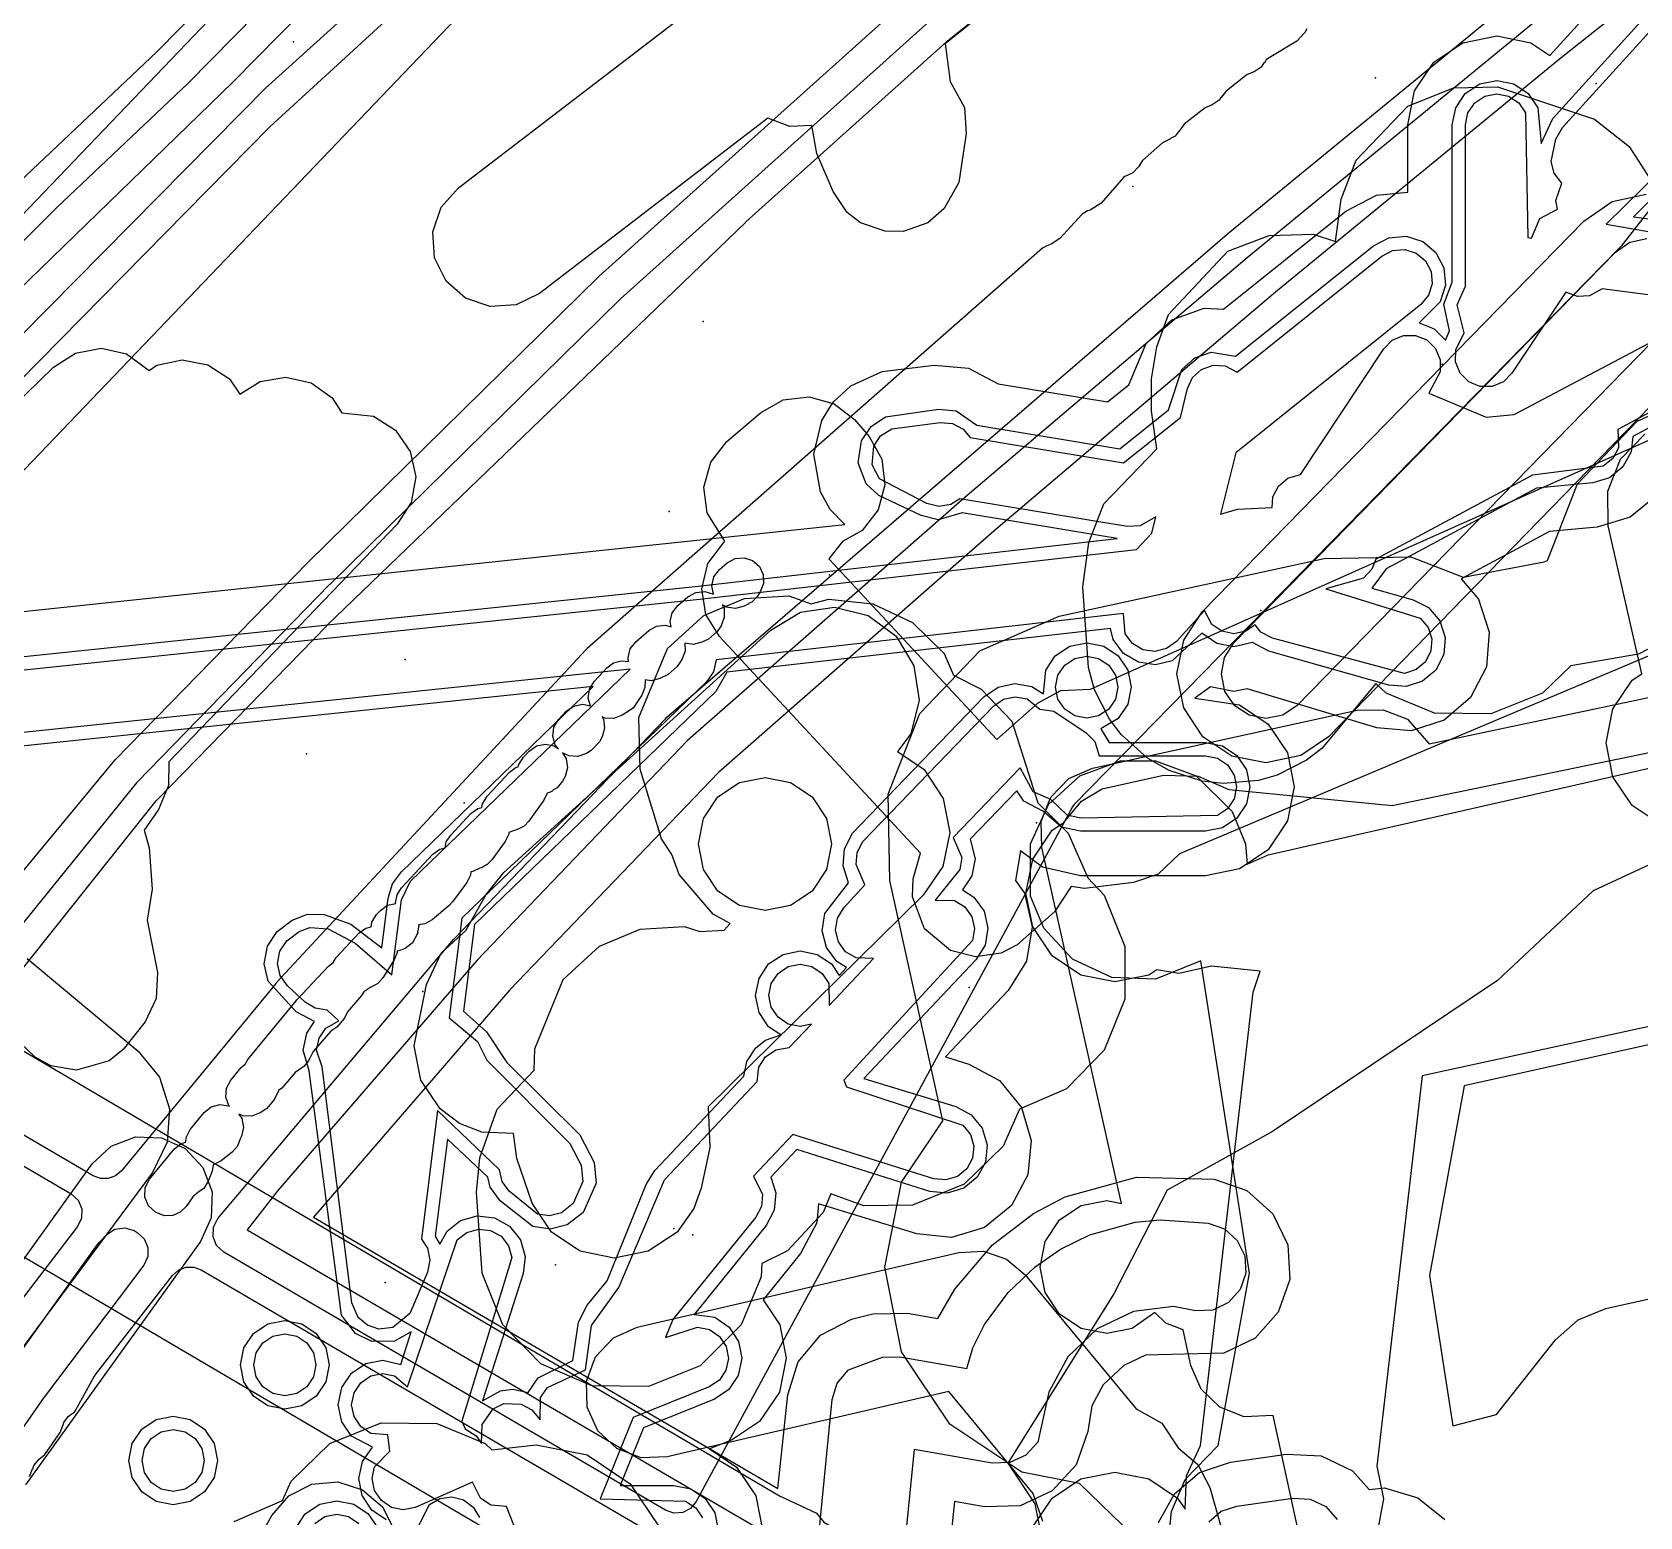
# Model space of a CAD drawing. Header units: metres. Extents: x 8738 to 9560, y -8972 to -7699.
# Drawn here: x 8912.48 to 8948.68, y -8220.54 to -8187.09 of the extents above; entities that cross this region are included whole.
import ezdxf

# ---------------------------------------------------------------- set-up
doc = ezdxf.new("R2010")
doc.units = ezdxf.units.M
for name, color, linetype in [('AI_GREENING_EXCLUSIONS', 1, 'Continuous'), ('AI_GREENING_LAWN', 82, 'Continuous'), ('AI_GREENING_REJECTED', 6, 'Continuous')]:
    doc.layers.add(name, color=color, linetype=linetype)

msp = doc.modelspace()

# ---------------------------------------------------------------- linework, layer by layer
at = {"layer": 'AI_GREENING_EXCLUSIONS'}
for points in [[(8881.142, -8202.217), (8885.514, -8212.918), (8886.026, -8213.962), (8887.524, -8216.564), (8890.926, -8217.576), (8892.357, -8215.349), (8898.774, -8204.386), (8899.075, -8203.992), (8905.959, -8197.005), (8906.214, -8196.711), (8909.829, -8192.838), (8912.345, -8190.319), (8915.288, -8187.535), (8926.734, -8175.916)], [(8880.216, -8202.594), (8884.601, -8213.328), (8885.144, -8214.433), (8886.861, -8217.405), (8891.367, -8218.751), (8893.265, -8215.791), (8899.788, -8204.694), (8906.691, -8197.686), (8906.956, -8197.38), (8910.544, -8193.537), (8913.037, -8191.041), (8915.988, -8188.249), (8927.446, -8176.618)], [(8881.27, -8234.829), (8897.336, -8208.129), (8897.249, -8207.767), (8897.256, -8207.281), (8897.445, -8206.527), (8897.794, -8205.829), (8898.069, -8205.59), (8898.952, -8204.116), (8900.053, -8202.999), (8900.211, -8202.673), (8900.794, -8202.154), (8901.475, -8201.773), (8902.29, -8201.625), (8924.548, -8178.367)], [(8881.27, -8234.829), (8897.336, -8208.129), (8897.249, -8207.767), (8897.256, -8207.281), (8897.445, -8206.527), (8897.794, -8205.829), (8898.069, -8205.59), (8898.952, -8204.116), (8900.053, -8202.999), (8900.211, -8202.673), (8900.794, -8202.154), (8901.475, -8201.773), (8902.29, -8201.625), (8924.548, -8178.367)], [(8929.562, -8178.912), (8904.278, -8205.333), (8929.313, -8220.063), (8930.141, -8220.452), (8930.313, -8220.652), (8931.564, -8221.387), (8932.84, -8222.078), (8933.097, -8222.121), (8933.855, -8222.627), (8953.056, -8233.017)], [(8929.562, -8178.912), (8904.278, -8205.333), (8929.313, -8220.063), (8930.141, -8220.452), (8930.313, -8220.652), (8931.564, -8221.387), (8932.84, -8222.078), (8933.097, -8222.121), (8933.855, -8222.627), (8953.056, -8233.017)], [(8953.431, -8182.499), (8946.914, -8187.67), (8940.483, -8192.947), (8934.139, -8198.33), (8927.935, -8203.771), (8923.239, -8208.666), (8918.817, -8213.785), (8929.272, -8219.895), (8929.501, -8217.788), (8929.735, -8217.044), (8930.237, -8216.446), (8930.929, -8216.085), (8931.414, -8215.966), (8932.194, -8215.947), (8932.874, -8216.065), (8933.258, -8215.409), (8934.107, -8214.406), (8935.03, -8213.705), (8935.742, -8213.329), (8937.353, -8212.884), (8939.102, -8212.929), (8939.838, -8213.187), (8940.42, -8213.707), (8940.758, -8214.41), (8940.801, -8215.19), (8940.543, -8215.926), (8940.023, -8216.508), (8939.319, -8216.846), (8937.55, -8216.892), (8937.062, -8217.125), (8936.599, -8217.56), (8936.343, -8218.032), (8936.254, -8218.613), (8935.989, -8219.364), (8935.452, -8219.953), (8934.728, -8220.285), (8933.931, -8220.308), (8933.254, -8220.19), (8932.873, -8223.775)], [(8924.563, -8183.053), (8917.837, -8189.222), (8908.399, -8198.803), (8907.273, -8200.042), (8903.933, -8204.035), (8902.76, -8205.559), (8909.485, -8209.49), (8910.749, -8207.828), (8914.352, -8203.487), (8918.698, -8199.029), (8925.252, -8192.592), (8932.339, -8186.225)], [(8938.531, -8182.955), (8933.044, -8187.352), (8933.158, -8188.206), (8933.478, -8188.789), (8933.512, -8189.374), (8933.348, -8190.478), (8933.021, -8191.064), (8932.651, -8191.39), (8932.097, -8191.58), (8931.692, -8191.579), (8931.139, -8191.387), (8930.837, -8191.154), (8930.519, -8190.683), (8930.519, -8190.683), (8930.152, -8189.824), (8930.041, -8189.198), (8929.544, -8189.216), (8929.049, -8189.031), (8923.907, -8192.976), (8923.382, -8193.235), (8922.798, -8193.273), (8922.244, -8193.085), (8921.804, -8192.699), (8921.545, -8192.174), (8921.507, -8191.59), (8921.695, -8191.036), (8922.081, -8190.596), (8928.332, -8185.8)], [(8903.48, -8201.071), (8930.779, -8198.186), (8930.453, -8197.847), (8930.231, -8197.448), (8930.081, -8196.599), (8930.265, -8195.84), (8930.521, -8195.428), (8930.914, -8195.057), (8931.625, -8194.735), (8932.794, -8194.594), (8933.571, -8194.664), (8934.237, -8195.012), (8936.7, -8195.419), (8937.181, -8195.034), (8937.567, -8194.102), (8938.144, -8193.576), (8938.877, -8193.31), (8939.307, -8193.33), (8942.063, -8191.122), (8942.755, -8190.762), (8943.461, -8190.7), (8943.461, -8189.179), (8943.614, -8188.414), (8944.047, -8187.765), (8944.696, -8187.331), (8945.461, -8187.179), (8946.227, -8187.331), (8946.658, -8187.62), (8948.442, -8185.651)], [(8903.585, -8202.066), (8927.411, -8199.576), (8936.913, -8198.495), (8933.427, -8197.919), (8932.884, -8198.075), (8932.505, -8197.983), (8931.551, -8197.532), (8931.266, -8197.265), (8931.084, -8196.79), (8931.155, -8196.3), (8931.372, -8195.976), (8931.696, -8195.759), (8932.901, -8195.588), (8933.289, -8195.623), (8933.753, -8195.946), (8936.977, -8196.479), (8938.071, -8195.602), (8938.373, -8194.695), (8938.661, -8194.432), (8939.028, -8194.299), (8939.58, -8194.393), (8942.688, -8191.902), (8943.034, -8191.722), (8943.423, -8191.688), (8943.795, -8191.806), (8944.094, -8192.057), (8944.273, -8192.403), (8944.307, -8192.792), (8944.19, -8193.164), (8943.718, -8193.639), (8944.053, -8193.776), (8944.31, -8194.03), (8944.398, -8193.823), (8944.272, -8193.216), (8944.461, -8192.723), (8944.461, -8189.179), (8944.538, -8188.797), (8944.754, -8188.472), (8945.079, -8188.255), (8945.461, -8188.179), (8945.844, -8188.255), (8946.169, -8188.472), (8946.385, -8188.797), (8946.461, -8189.603), (8946.722, -8189.038), (8949.363, -8186.125)], [(8950.077, -8193.167), (8947.836, -8192.871), (8947.553, -8193.031), (8947.28, -8193.047), (8947.017, -8192.951), (8945.805, -8194.777), (8945.611, -8194.969), (8945.358, -8195.073), (8945.085, -8195.072), (8944.833, -8194.967), (8944.641, -8194.773), (8944.537, -8194.52), (8944.538, -8194.247), (8944.729, -8193.867), (8944.571, -8193.236), (8944.761, -8192.816), (8944.761, -8189.179), (8944.815, -8188.911), (8944.966, -8188.684), (8945.194, -8188.533), (8945.461, -8188.479), (8945.729, -8188.533), (8945.956, -8188.684), (8946.108, -8188.911), (8946.161, -8191.716), (8946.247, -8191.733), (8946.433, -8191.289), (8946.834, -8191.082), (8946.794, -8190.883), (8946.93, -8190.492), (8946.93, -8190.492), (8946.758, -8190.27), (8946.688, -8190.006), (8946.794, -8189.502), (8946.944, -8189.239), (8949.585, -8186.326)], [(8946.286, -8186.892), (8939.842, -8192.179), (8933.485, -8197.573), (8927.243, -8203.048), (8922.5, -8207.993), (8918.012, -8213.187), (8917.325, -8214.072), (8930.135, -8221.558), (8930.495, -8217.896), (8930.612, -8217.524), (8930.863, -8217.225), (8931.633, -8216.942), (8932.023, -8216.932), (8933.532, -8217.194), (8933.664, -8216.726), (8933.931, -8216.206), (8934.459, -8215.485), (8935.067, -8214.901), (8935.637, -8214.503), (8936.298, -8214.18), (8937.321, -8213.898), (8937.88, -8213.842), (8938.961, -8213.919), (8939.329, -8214.048), (8939.62, -8214.308), (8939.789, -8214.66), (8939.811, -8215.049), (8939.682, -8215.418), (8939.422, -8215.708), (8939.07, -8215.877), (8938.681, -8215.899), (8938.18, -8215.798), (8937.282, -8215.914), (8936.463, -8216.299), (8935.805, -8216.929), (8935.378, -8217.726), (8935.131, -8218.851), (8934.862, -8219.145), (8934.5, -8219.311), (8934.102, -8219.323), (8932.345, -8219.018), (8931.879, -8223.667)], [(8949.699, -8200.562), (8948.657, -8201.104), (8947.13, -8201.367), (8946.493, -8201.981), (8945.328, -8202.451), (8944.059, -8202.435), (8942.976, -8201.981), (8942.736, -8201.763), (8941.527, -8203.232), (8941.182, -8203.493), (8940.515, -8203.827), (8940.099, -8203.947), (8939.304, -8204.017), (8938.83, -8203.963), (8938.085, -8203.726), (8937.598, -8203.448), (8937.004, -8202.916), (8936.742, -8202.571), (8936.408, -8201.904), (8936.273, -8201.406), (8936.144, -8199.588), (8936.274, -8198.59), (8936.613, -8197.714), (8936.613, -8197.714), (8937.805, -8196.475), (8937.688, -8195.622), (8937.69, -8194.904), (8937.806, -8194.177), (8938.068, -8193.453), (8939.405, -8192.023), (8940.336, -8191.673), (8941.33, -8191.646), (8941.83, -8191.805), (8941.958, -8190.853), (8942.297, -8189.978), (8943.458, -8188.756), (8944.487, -8188.348), (8945.482, -8188.322), (8947.663, -8189.054), (8948.444, -8189.67), (8948.981, -8190.507)], [(8949.168, -8190.198), (8947.929, -8191.418), (8950.519, -8191.867)], [(8949.38, -8190.41), (8948.541, -8191.25), (8950.3, -8191.482)], [(8950.315, -8194.091), (8941.675, -8202.964), (8941.049, -8203.388), (8940.261, -8203.55), (8939.496, -8203.398), (8938.847, -8202.964), (8938.413, -8202.315), (8938.261, -8201.55), (8938.413, -8200.785), (8938.829, -8200.153), (8947.42, -8191.347), (8948.063, -8190.906), (8948.826, -8190.744)], [(8949.567, -8193.442), (8940.968, -8202.257), (8940.644, -8202.474), (8940.261, -8202.55), (8939.89, -8202.479), (8939.563, -8202.266), (8939.342, -8201.944), (8939.261, -8201.55), (8939.332, -8201.179), (8939.545, -8200.852), (8948.135, -8192.046), (8948.457, -8191.825), (8948.839, -8191.744)], [(8903.616, -8202.364), (8927.444, -8199.874), (8937.349, -8198.748), (8937.695, -8198.381), (8937.787, -8198.008), (8937.431, -8198.215), (8937.14, -8198.229), (8933.375, -8197.606), (8933.166, -8197.733), (8932.897, -8197.775), (8932.631, -8197.711), (8931.563, -8197.156), (8931.397, -8196.841), (8931.432, -8196.415), (8931.584, -8196.188), (8931.838, -8196.025), (8932.933, -8195.887), (8933.205, -8195.911), (8933.447, -8196.038), (8933.603, -8196.225), (8937.06, -8196.796), (8938.338, -8195.772), (8938.499, -8195.12), (8938.615, -8194.873), (8938.816, -8194.689), (8939.073, -8194.596), (8939.346, -8194.608), (8939.616, -8194.748), (8942.875, -8192.136), (8943.118, -8192.01), (8943.39, -8191.986), (8943.65, -8192.069), (8943.859, -8192.245), (8943.985, -8192.487), (8944.009, -8192.759), (8943.927, -8193.019), (8943.751, -8193.229), (8939.584, -8196.568), (8939.244, -8197.947), (8939.628, -8197.838), (8940.404, -8197.801), (8940.424, -8197.559), (8940.549, -8197.316), (8940.758, -8197.14), (8941.045, -8197.059), (8942.918, -8194.224), (8943.11, -8194.03), (8943.362, -8193.924), (8943.635, -8193.923), (8943.888, -8194.026), (8944.082, -8194.218), (8944.188, -8194.47), (8944.189, -8194.743), (8943.933, -8195.228), (8945.226, -8195.762), (8945.855, -8195.703), (8949.934, -8193.547)], [(8907.601, -8199.863), (8912.967, -8194.638), (8913.458, -8194.32), (8914.033, -8194.213), (8914.606, -8194.335), (8915.117, -8194.712), (8915.287, -8194.596), (8915.86, -8194.476), (8916.435, -8194.585), (8916.925, -8194.905), (8917.16, -8195.25), (8917.616, -8194.963), (8918.193, -8194.865), (8918.764, -8194.994), (8919.241, -8195.333), (8919.453, -8195.669), (8920.169, -8195.741), (8920.662, -8196.057), (8920.996, -8196.537), (8921.122, -8197.109), (8921.019, -8197.685), (8920.704, -8198.178), (8915.563, -8203.528), (8915.556, -8204.061), (8915.325, -8204.599), (8915.004, -8205.067), (8915.115, -8205.465), (8915.186, -8206.396), (8915.069, -8207.095), (8915.303, -8208.272), (8915.277, -8208.857), (8915.029, -8209.387), (8914.534, -8210.01), (8914.217, -8210.263), (8913.484, -8210.474), (8912.907, -8210.374), (8912.552, -8210.178), (8911.737, -8209.416)], [(8950.327, -8194.894), (8948.188, -8196.041), (8948.203, -8196.456), (8948.073, -8196.696), (8947.861, -8196.868), (8946.267, -8197.071), (8942.738, -8198.963), (8942.65, -8199.19), (8942.462, -8199.388), (8941.617, -8199.633), (8943.74, -8200.291), (8943.917, -8200.5), (8944.001, -8200.759), (8943.979, -8201.032), (8943.855, -8201.275), (8943.647, -8201.452), (8943.387, -8201.536), (8940.409, -8200.745), (8940.151, -8200.609), (8940.024, -8200.446), (8939.81, -8200.589), (8939.542, -8200.642), (8939.274, -8200.589), (8939.047, -8200.437), (8938.878, -8200.123), (8938.248, -8200.817), (8938.029, -8200.979), (8937.764, -8201.045), (8937.493, -8201.005), (8937.259, -8200.864), (8937.097, -8200.645), (8937.059, -8200.19), (8927.883, -8201.233), (8927.826, -8201.502), (8927.67, -8201.726), (8922.155, -8207.054), (8921.874, -8209.297), (8922.513, -8209.831), (8922.718, -8210.25), (8924.587, -8212.125), (8924.847, -8212.617), (8924.886, -8212.985), (8924.664, -8213.478), (8924.404, -8213.689), (8924.135, -8213.757), (8923.861, -8213.716), (8923.226, -8213.201), (8923.066, -8212.981), (8923.004, -8212.721), (8921.613, -8211.381), (8921.249, -8214.282), (8921.385, -8214.485), (8921.437, -8214.753), (8921.383, -8215.021), (8920.985, -8215.959), (8920.601, -8216.269), (8920.29, -8216.308), (8920.031, -8216.221), (8919.824, -8216.043), (8919.684, -8215.715), (8919.013, -8210.396), (8918.889, -8210.023), (8918.942, -8209.755), (8919.094, -8209.528), (8919.389, -8209.363), (8919.389, -8209.363), (8919.127, -8209.123), (8918.853, -8209.078), (8918.634, -8208.941), (8918.234, -8208.571), (8918.07, -8208.344), (8918.009, -8208.071), (8918.06, -8207.795), (8918.214, -8207.562), (8918.495, -8207.351), (8918.739, -8207.258), (8919.149, -8207.291), (8919.76, -8207.612), (8920.585, -8208.325), (8920.797, -8206.635), (8921.005, -8206.219), (8925.951, -8201.44), (8903.786, -8203.754)], [(8950.431, -8195.178), (8948.525, -8196.201), (8948.489, -8196.544), (8948.304, -8196.887), (8948.001, -8197.133), (8947.627, -8197.245), (8946.355, -8197.364), (8942.97, -8199.178), (8942.652, -8199.615), (8943.579, -8199.878), (8943.926, -8200.056), (8944.179, -8200.353), (8944.299, -8200.725), (8944.268, -8201.114), (8944.09, -8201.461), (8943.793, -8201.714), (8943.422, -8201.834), (8943.033, -8201.802), (8940.327, -8201.034), (8939.962, -8200.841), (8939.542, -8200.942), (8939.159, -8200.866), (8938.822, -8200.63), (8938.157, -8201.251), (8937.778, -8201.345), (8937.392, -8201.287), (8937.058, -8201.087), (8936.825, -8200.773), (8936.764, -8200.525), (8928.125, -8201.508), (8927.879, -8201.942), (8922.44, -8207.196), (8922.195, -8209.147), (8922.717, -8209.611), (8923.175, -8210.3), (8924.816, -8211.931), (8925.141, -8212.557), (8925.184, -8213.019), (8924.888, -8213.677), (8924.533, -8213.96), (8924.15, -8214.057), (8923.759, -8213.998), (8923.022, -8213.421), (8922.794, -8213.107), (8922.74, -8212.883), (8921.835, -8212.025), (8921.56, -8214.217), (8921.666, -8214.391), (8921.826, -8214.104), (8922.131, -8213.861), (8922.506, -8213.754), (8922.894, -8213.799), (8923.235, -8213.988), (8923.478, -8214.294), (8923.585, -8214.669), (8923.54, -8215.057), (8922.62, -8217.922), (8923.031, -8217.695), (8923.307, -8217.663), (8923.655, -8217.737), (8923.877, -8217.408), (8924.659, -8217.011), (8924.789, -8216.152), (8924.981, -8215.77), (8925.428, -8215.218), (8926.306, -8213.048), (8926.506, -8212.736), (8928.509, -8210.613), (8928.576, -8210.277), (8928.778, -8209.969), (8928.995, -8209.797), (8929.339, -8209.678), (8929.067, -8209.496), (8928.85, -8209.172), (8928.774, -8208.789), (8928.85, -8208.406), (8929.067, -8208.082), (8929.391, -8207.865), (8929.774, -8207.789), (8930.157, -8207.865), (8930.481, -8208.082), (8930.653, -8208.34), (8930.822, -8208.161), (8930.599, -8208.026), (8930.368, -8207.711), (8930.275, -8207.332), (8930.334, -8206.947), (8930.866, -8206.254), (8930.743, -8205.874), (8930.776, -8205.485), (8930.955, -8205.138), (8933.912, -8202.067), (8934.232, -8201.845), (8934.613, -8201.761), (8934.997, -8201.831), (8935.259, -8201.999), (8935.305, -8201.464), (8935.522, -8201.14), (8935.846, -8200.923), (8936.229, -8200.847), (8936.612, -8200.923), (8936.936, -8201.14), (8937.153, -8201.464), (8937.229, -8201.847), (8937.153, -8202.23), (8936.936, -8202.554), (8936.544, -8202.784), (8936.736, -8203.094), (8938.903, -8203.094), (8939.286, -8203.17), (8939.61, -8203.387), (8939.827, -8203.712), (8939.903, -8204.094), (8939.827, -8204.477), (8939.61, -8204.801), (8939.286, -8205.018), (8938.903, -8205.094), (8936.091, -8205.094), (8935.662, -8204.998), (8935.253, -8204.649), (8934.813, -8204.416), (8934.652, -8204.182), (8933.604, -8205.268), (8933.715, -8205.716), (8933.639, -8206.099), (8933.431, -8206.414), (8933.69, -8206.577), (8933.917, -8206.895), (8934.004, -8207.275), (8933.939, -8207.66), (8933.732, -8207.991), (8931.214, -8210.66), (8933.284, -8211.294), (8933.627, -8211.479), (8933.874, -8211.781), (8933.986, -8212.154), (8933.947, -8212.543), (8933.762, -8212.886), (8933.46, -8213.133), (8933.086, -8213.245), (8932.698, -8213.206), (8929.704, -8212.261), (8929.117, -8212.883), (8929.228, -8213.241), (8929.192, -8213.629), (8929.011, -8213.975), (8927.389, -8215.976), (8927.854, -8216.04), (8928.177, -8216.26), (8928.39, -8216.587), (8928.462, -8216.961), (8928.382, -8217.352), (8928.169, -8217.668), (8927.845, -8217.885), (8926.247, -8218.528), (8925.721, -8219.828), (8926.93, -8219.828), (8927.313, -8219.904), (8927.637, -8220.121), (8927.854, -8220.445), (8927.93, -8220.828)], [(8950.547, -8200.445), (8938.32, -8205.6), (8937.841, -8206.061), (8937.286, -8206.247), (8936.177, -8206.379), (8935.877, -8206.334), (8935.501, -8206.909), (8934.666, -8207.649), (8934.306, -8207.836), (8933.727, -8207.921), (8933.159, -8207.778), (8932.576, -8207.287), (8932.309, -8206.571), (8932.324, -8206.166), (8932.487, -8205.588), (8927.959, -8200.709), (8927.959, -8200.709), (8927.652, -8200.21), (8927.559, -8199.632), (8927.694, -8199.063), (8928.082, -8198.561), (8927.683, -8197.923), (8927.611, -8197.342), (8927.768, -8196.777), (8928.129, -8196.316), (8928.887, -8195.664), (8929.396, -8195.376), (8929.976, -8195.305), (8930.54, -8195.461), (8931.001, -8195.821), (8931.327, -8196.199), (8931.615, -8196.709), (8931.687, -8197.289), (8931.531, -8197.854), (8931.171, -8198.315), (8930.727, -8198.566), (8930.424, -8198.955), (8934.203, -8203.027), (8935.135, -8202.203), (8935.65, -8201.925), (8936.315, -8201.89), (8949.928, -8195.814)], [(8937.26, -8220.941), (8936.064, -8219.786), (8934.768, -8219.528), (8933.145, -8218.445), (8932.062, -8216.822), (8931.681, -8214.909), (8932.062, -8212.996), (8932.986, -8211.613), (8931.797, -8206.205), (8931.76, -8204.254), (8932.471, -8202.438), (8933.824, -8201.032), (8933.824, -8201.032), (8935.612, -8200.251), (8941.574, -8198.946), (8943.524, -8198.909), (8944.707, -8199.372), (8946.533, -8199.023), (8946.605, -8198.992), (8947.277, -8197.264), (8948.626, -8195.855), (8950.412, -8195.069)], [(8949.162, -8204.949), (8948.513, -8204.515), (8948.079, -8203.866), (8947.927, -8203.101), (8948.079, -8202.336), (8948.513, -8201.687), (8948.726, -8201.544), (8947.971, -8198.214), (8947.961, -8197.434), (8948.25, -8196.709), (8948.794, -8196.15)], [(8949.074, -8197.525), (8948.468, -8198.018), (8947.72, -8198.24), (8946.65, -8198.34), (8944.661, -8199.406), (8945.053, -8199.866), (8945.292, -8200.609), (8945.23, -8201.387), (8944.874, -8202.082), (8944.28, -8202.587), (8943.537, -8202.827), (8942.759, -8202.764), (8939.84, -8201.883), (8939.542, -8201.942), (8939.013, -8201.837), (8938.665, -8202.094), (8939.668, -8202.247), (8940.317, -8202.68), (8940.751, -8203.329), (8940.903, -8204.094), (8940.751, -8204.86), (8940.317, -8205.509), (8939.668, -8205.942), (8938.903, -8206.094), (8936.091, -8206.094), (8935.233, -8205.901), (8934.736, -8205.535), (8934.626, -8206.2), (8934.829, -8206.486), (8935.003, -8207.246), (8934.874, -8208.016), (8934.459, -8208.677), (8933.046, -8210.175), (8933.576, -8210.338), (8934.264, -8210.707), (8934.757, -8211.312), (8934.982, -8212.059), (8934.903, -8212.835), (8934.533, -8213.523), (8933.929, -8214.016), (8933.181, -8214.241), (8932.405, -8214.162), (8930.191, -8213.484), (8930.151, -8213.914), (8929.788, -8214.604), (8928.945, -8215.644), (8929.318, -8216.214), (8929.462, -8216.961), (8929.31, -8217.726), (8928.863, -8218.389), (8928.227, -8218.809), (8927.735, -8219.007), (8928.345, -8219.414), (8928.778, -8220.063), (8928.93, -8220.828)], [(8938.102, -8220.78), (8938.141, -8220.415), (8938.443, -8219.692), (8939.189, -8218.927), (8939.894, -8215.048), (8938.802, -8208.011), (8937.78, -8208.423), (8936.794, -8208.384), (8935.912, -8207.975), (8935.265, -8207.276), (8934.963, -8206.553), (8934.963, -8205.373), (8935.372, -8204.491), (8936.071, -8203.844), (8936.988, -8203.503), (8937.78, -8203.503), (8938.697, -8203.844), (8939.503, -8204.65), (8939.805, -8205.373), (8939.844, -8205.831), (8940.315, -8205.626), (8959.849, -8201.177)], [(8920.457, -8220.6), (8920.133, -8220.383), (8919.917, -8220.058), (8919.841, -8219.675), (8919.918, -8219.292), (8920.144, -8218.963), (8919.67, -8218.716), (8919.453, -8218.392), (8919.377, -8218.009), (8919.453, -8217.626), (8919.67, -8217.302), (8919.994, -8217.085), (8920.377, -8217.009), (8920.783, -8217.101), (8921.017, -8216.372), (8920.642, -8216.577), (8920.133, -8216.583), (8919.764, -8216.403), (8919.452, -8215.993), (8918.722, -8210.491), (8918.589, -8210.023), (8918.665, -8209.64), (8918.841, -8209.376), (8918.43, -8209.161), (8917.797, -8208.466), (8917.709, -8208.076), (8917.781, -8207.683), (8918.002, -8207.35), (8918.337, -8207.096), (8918.686, -8206.963), (8919.059, -8206.967), (8919.656, -8207.188), (8920.359, -8207.715), (8920.499, -8206.598), (8920.597, -8206.275), (8920.797, -8206.003), (8925.115, -8201.83), (8903.828, -8204.051)], [(8941.111, -8221.388), (8940.43, -8218.255), (8939.771, -8218.282), (8939.227, -8218.067), (8938.805, -8217.661), (8938.572, -8217.124), (8938.398, -8216.323), (8938.012, -8216.172), (8937.765, -8215.935), (8937.765, -8215.935), (8937.255, -8216.295), (8936.681, -8216.409), (8936.107, -8216.295), (8935.62, -8215.97), (8935.295, -8215.483), (8935.181, -8214.909), (8935.295, -8214.335), (8935.62, -8213.848), (8936.107, -8213.523), (8936.681, -8213.409), (8937.016, -8213.476), (8935.216, -8205.456), (8935.205, -8204.871), (8935.418, -8204.326), (8935.824, -8203.905), (8936.36, -8203.67), (8942.322, -8202.365), (8942.907, -8202.354), (8943.452, -8202.568), (8943.939, -8203.123), (8950.054, -8201.835)], [(8923.424, -8220.974), (8923.166, -8220.305), (8922.808, -8220.27), (8922.581, -8220.118), (8922.402, -8219.753), (8921.108, -8220.324), (8920.84, -8220.377), (8920.573, -8220.323), (8920.346, -8220.171), (8920.194, -8219.943), (8920.141, -8219.675), (8920.195, -8219.408), (8920.537, -8219.054), (8920.489, -8218.687), (8920.109, -8218.656), (8919.882, -8218.504), (8919.73, -8218.277), (8919.677, -8218.009), (8919.73, -8217.741), (8919.882, -8217.514), (8920.109, -8217.362), (8920.377, -8217.309), (8920.645, -8217.362), (8920.935, -8217.608), (8922.054, -8214.298), (8922.268, -8214.128), (8922.531, -8214.053), (8922.802, -8214.084), (8923.041, -8214.217), (8923.211, -8214.431), (8923.286, -8214.694), (8922.157, -8218.381), (8922.236, -8218.553), (8922.483, -8218.709), (8922.599, -8218.883), (8922.614, -8218.454), (8922.86, -8218.104), (8923.106, -8217.985), (8923.491, -8217.995), (8923.731, -8218.126), (8923.92, -8218.347), (8923.933, -8217.848), (8924.087, -8217.622), (8924.942, -8217.221), (8925.08, -8216.226), (8925.69, -8215.372), (8926.724, -8212.942), (8928.808, -8210.733), (8928.848, -8210.407), (8928.994, -8210.176), (8929.232, -8210.013), (8929.531, -8209.966), (8930.029, -8209.438), (8929.774, -8209.489), (8929.506, -8209.436), (8929.279, -8209.284), (8929.127, -8209.057), (8929.074, -8208.789), (8929.127, -8208.521), (8929.279, -8208.294), (8929.506, -8208.142), (8929.774, -8208.089), (8930.042, -8208.142), (8930.269, -8208.294), (8930.421, -8208.521), (8930.429, -8209.014), (8931.425, -8207.958), (8931.035, -8207.946), (8930.801, -8207.805), (8930.64, -8207.584), (8930.575, -8207.319), (8930.616, -8207.049), (8930.758, -8206.816), (8931.233, -8206.297), (8931.041, -8205.84), (8931.064, -8205.568), (8931.19, -8205.325), (8934.128, -8202.276), (8934.352, -8202.12), (8934.619, -8202.061), (8934.888, -8202.11), (8935.174, -8202.339), (8935.491, -8202.384), (8936.22, -8202.872), (8936.409, -8203.069), (8936.508, -8203.394), (8938.903, -8203.394), (8939.171, -8203.448), (8939.398, -8203.599), (8939.55, -8203.826), (8939.603, -8204.094), (8939.55, -8204.362), (8939.398, -8204.589), (8939.171, -8204.741), (8936.091, -8204.794), (8935.79, -8204.727), (8935.421, -8204.381), (8935.022, -8204.201), (8934.733, -8203.665), (8933.219, -8205.235), (8933.415, -8205.685), (8933.373, -8205.955), (8932.814, -8206.644), (8933.253, -8206.65), (8933.485, -8206.795), (8933.643, -8207.018), (8933.704, -8207.284), (8933.659, -8207.553), (8930.763, -8210.7), (8930.819, -8210.853), (8933.436, -8211.71), (8933.609, -8211.921), (8933.688, -8212.183), (8933.66, -8212.455), (8933.531, -8212.695), (8933.319, -8212.868), (8933.057, -8212.947), (8932.786, -8212.919), (8929.608, -8211.925), (8928.725, -8212.862), (8928.93, -8213.272), (8928.905, -8213.544), (8928.778, -8213.786), (8926.909, -8216.091), (8926.746, -8216.494), (8927.462, -8216.261), (8927.737, -8216.316), (8927.962, -8216.47), (8928.112, -8216.699), (8928.162, -8216.967), (8928.106, -8217.235), (8927.957, -8217.456), (8927.73, -8217.608), (8926.017, -8218.297), (8925.276, -8220.128), (8927.198, -8220.181), (8927.425, -8220.333), (8927.577, -8220.56)], [(8935.014, -8220.761), (8935.448, -8220.112), (8936.097, -8219.678), (8936.862, -8219.526), (8937.627, -8219.678), (8938.276, -8220.112), (8938.443, -8220.361), (8938.474, -8219.612), (8938.79, -8218.929), (8939.978, -8208.717), (8940.136, -8208.243), (8939.036, -8208.135), (8938.303, -8208.299), (8937.806, -8208.213), (8937.627, -8208.332), (8936.862, -8208.484), (8936.097, -8208.332), (8935.448, -8207.898), (8935.014, -8207.249), (8934.862, -8206.484), (8935.014, -8205.719), (8935.448, -8205.07), (8935.712, -8204.893), (8936.115, -8204.417), (8936.575, -8204.134), (8937.96, -8203.832), (8938.74, -8203.85), (8939.428, -8204.154), (8943.104, -8204.516), (8950.136, -8203.065)], [(8949.946, -8205.363), (8947.636, -8206.436), (8945.478, -8208.452), (8940.409, -8211.857), (8938.038, -8213.177), (8936.839, -8215.515), (8934.455, -8219.33), (8935.064, -8220.241), (8935.368, -8221.772)], [(8969.99, -8205.209), (8944.728, -8210.826), (8943.95, -8215.101), (8944.476, -8218.488), (8945.457, -8218.234), (8946.789, -8216.552), (8947.295, -8216.099), (8947.922, -8215.841), (8957.076, -8213.801)], [(8912.372, -8207.957), (8914.873, -8210.047), (8915.349, -8210.63), (8915.577, -8211.347), (8915.523, -8212.098), (8915.195, -8212.776), (8910.498, -8219.091)], [(8951.149, -8236.533), (8932.163, -8226.26), (8931.09, -8225.85), (8930.842, -8225.583), (8928.346, -8224.173), (8927.991, -8224.099), (8927.086, -8223.394), (8901.779, -8208.503), (8883.099, -8239.548), (8874.953, -8272.71), (8872.004, -8306.28)], [(8951.149, -8236.533), (8932.163, -8226.26), (8931.09, -8225.85), (8930.842, -8225.583), (8928.346, -8224.173), (8927.991, -8224.099), (8927.086, -8223.394), (8901.779, -8208.503), (8883.099, -8239.548), (8874.953, -8272.71), (8872.004, -8306.28)], [(8950.618, -8209.115), (8943.786, -8210.599), (8942.763, -8219.391), (8942.914, -8220.128), (8942.767, -8220.894)], [(8910.126, -8217.747), (8913.836, -8212.584), (8914.264, -8212.184), (8914.812, -8211.979), (8915.397, -8211.999), (8915.93, -8212.241), (8916.329, -8212.669), (8916.535, -8213.217), (8916.515, -8213.802), (8916.273, -8214.334), (8912.334, -8219.815)], [(8935.238, -8220.642), (8935.027, -8220.011), (8933.126, -8217.71), (8926.784, -8219.185), (8926.199, -8219.204), (8925.651, -8218.997), (8925.224, -8218.597), (8924.983, -8218.064), (8924.964, -8217.479), (8925.171, -8216.931), (8925.571, -8216.504), (8926.105, -8216.263), (8933.351, -8214.578), (8933.902, -8214.554), (8934.424, -8214.73), (8934.847, -8215.084), (8937.34, -8218.1), (8937.919, -8218.427), (8938.291, -8218.98), (8938.733, -8219.356), (8939, -8219.877), (8939.239, -8220.72)], [(8917.028, -8220.638), (8918.123, -8220.165), (8918.318, -8219.735), (8919.185, -8218.886), (8920.339, -8218.419), (8921.596, -8218.433), (8922.68, -8218.886), (8922.836, -8219.024), (8923.829, -8218.912), (8924.977, -8219.141), (8925.95, -8219.791), (8926.6, -8220.764)], [(8937.849, -8220.665), (8938.203, -8220.016), (8938.768, -8219.54), (8939.468, -8219.303), (8940.728, -8219.122), (8941.507, -8219.165), (8942.211, -8219.502), (8942.588, -8219.923), (8942.936, -8219.886), (8943.685, -8220.108), (8944.291, -8220.599)], [(8914.879, -8225.898), (8917.883, -8220.509), (8918.262, -8220.063), (8918.783, -8219.796), (8919.367, -8219.749), (8919.924, -8219.929), (8920.37, -8220.308), (8920.636, -8220.829)], [(8918.417, -8220.794), (8918.634, -8220.47), (8918.958, -8220.253), (8919.341, -8220.177), (8919.724, -8220.253), (8920.048, -8220.47), (8920.265, -8220.794)], [(8920.188, -8222.688), (8921.427, -8220.259), (8921.663, -8220.122), (8921.933, -8220.084), (8922.198, -8220.153), (8922.415, -8220.318), (8922.553, -8220.554)], [(8938.977, -8220.649), (8939.26, -8220.411), (8939.609, -8220.292), (8940.87, -8220.112), (8941.259, -8220.134), (8941.611, -8220.302), (8941.872, -8220.593)], [(8918.846, -8220.682), (8919.073, -8220.53), (8919.341, -8220.477), (8919.609, -8220.53), (8919.836, -8220.682)]]:
    msp.add_lwpolyline(points, dxfattribs=at)
for points in [[(8923.322, -8211.903), (8922.606, -8211.871), (8922.104, -8211.673), (8921.669, -8211.343), (8921.238, -8210.699), (8921.083, -8209.929), (8921.364, -8208.545), (8921.695, -8207.838), (8922.25, -8207.33), (8922.705, -8206.52), (8923.104, -8206.02), (8929.113, -8200.562), (8929.782, -8200.16), (8930.553, -8200.045), (8931.31, -8200.234), (8931.938, -8200.698), (8932.34, -8201.367), (8932.455, -8202.139), (8932.266, -8202.896), (8931.97, -8203.296), (8932.569, -8203.703), (8932.997, -8204.355), (8933.144, -8205.122), (8932.986, -8205.886), (8932.547, -8206.531), (8927.704, -8211.303), (8927.744, -8212.219), (8927.545, -8213.131), (8927.385, -8213.59), (8927.005, -8214.121), (8926.356, -8214.555), (8925.591, -8214.707), (8924.826, -8214.555), (8924.177, -8214.121), (8923.743, -8213.472), (8923.397, -8212.467), (8923.322, -8211.903)], [(8924.443, -8208.433), (8925.257, -8207.682), (8926.175, -8207.299), (8927.168, -8207.238), (8927.52, -8207.348), (8928.066, -8207.322), (8928.2, -8207.174), (8927.815, -8206.961), (8927.053, -8206.067), (8926.887, -8205.614), (8926.653, -8205.264), (8926.171, -8203.697), (8926.142, -8202.533), (8926.79, -8200.978), (8927.606, -8200.23), (8928.526, -8199.85), (8929.519, -8199.792), (8930.028, -8199.968), (8930.421, -8199.862), (8931.41, -8199.969), (8932.31, -8200.394), (8933.021, -8201.09), (8933.229, -8201.574), (8933.856, -8201.895), (8934.545, -8202.614), (8935.131, -8204.454), (8935.815, -8205.138), (8936.251, -8206.144), (8936.62, -8206.533), (8937.088, -8207.686), (8937.088, -8208.874), (8936.62, -8210.027), (8935.771, -8210.895), (8934.714, -8211.352), (8934.347, -8212.189), (8933.469, -8213.044), (8932.304, -8213.514), (8931.214, -8213.531), (8930.465, -8213.262), (8930.292, -8213.684), (8929.493, -8214.544), (8928.915, -8214.829), (8928.898, -8215.126), (8928.445, -8216.21), (8927.523, -8217.132), (8926.358, -8217.602), (8925.089, -8217.585), (8923.938, -8217.087), (8923.083, -8216.21), (8922.613, -8215.045), (8922.485, -8213.226), (8922.565, -8212.451), (8922.954, -8211.353), (8923.789, -8210.473), (8923.801, -8209.991), (8924.443, -8208.433)], [(8935.734, -8202.342), (8935.582, -8202.115), (8935.529, -8201.847), (8935.582, -8201.579), (8935.734, -8201.352), (8935.961, -8201.2), (8936.229, -8201.147), (8936.497, -8201.2), (8936.724, -8201.352), (8936.876, -8201.579), (8936.929, -8201.847), (8936.876, -8202.115), (8936.724, -8202.342), (8936.497, -8202.494), (8936.229, -8202.547), (8935.961, -8202.494), (8935.734, -8202.342)], [(8930.372, -8204.805), (8930.486, -8205.379), (8930.372, -8205.953), (8930.047, -8206.44), (8929.56, -8206.765), (8928.986, -8206.879), (8928.412, -8206.765), (8927.925, -8206.44), (8927.6, -8205.953), (8927.486, -8205.379), (8927.6, -8204.805), (8927.925, -8204.318), (8928.412, -8203.993), (8928.986, -8203.879), (8929.56, -8203.993), (8930.047, -8204.318), (8930.372, -8204.805)], [(8917.788, -8218.037), (8917.464, -8217.82), (8917.247, -8217.496), (8917.171, -8217.113), (8917.247, -8216.73), (8917.464, -8216.406), (8917.788, -8216.189), (8918.171, -8216.113), (8918.554, -8216.189), (8918.878, -8216.406), (8919.095, -8216.73), (8919.171, -8217.113), (8919.095, -8217.496), (8918.878, -8217.82), (8918.554, -8218.037), (8918.171, -8218.113), (8917.788, -8218.037)], [(8917.903, -8217.76), (8917.676, -8217.608), (8917.524, -8217.381), (8917.471, -8217.113), (8917.524, -8216.845), (8917.676, -8216.618), (8917.903, -8216.466), (8918.171, -8216.413), (8918.439, -8216.466), (8918.666, -8216.618), (8918.818, -8216.845), (8918.871, -8217.113), (8918.818, -8217.381), (8918.666, -8217.608), (8918.439, -8217.76), (8918.171, -8217.813), (8917.903, -8217.76)], [(8915.274, -8220.191), (8914.95, -8219.974), (8914.733, -8219.65), (8914.657, -8219.267), (8914.733, -8218.884), (8914.95, -8218.56), (8915.274, -8218.343), (8915.657, -8218.267), (8916.04, -8218.343), (8916.364, -8218.56), (8916.581, -8218.884), (8916.657, -8219.267), (8916.581, -8219.65), (8916.364, -8219.974), (8916.04, -8220.191), (8915.657, -8220.267), (8915.274, -8220.191)], [(8915.162, -8219.762), (8915.01, -8219.535), (8914.957, -8219.267), (8915.01, -8218.999), (8915.162, -8218.772), (8915.389, -8218.62), (8915.657, -8218.567), (8915.925, -8218.62), (8916.152, -8218.772), (8916.304, -8218.999), (8916.357, -8219.267), (8916.304, -8219.535), (8916.152, -8219.762), (8915.925, -8219.914), (8915.657, -8219.967), (8915.389, -8219.914), (8915.162, -8219.762)]]:
    msp.add_lwpolyline(points, close=True, dxfattribs=at)
at = {"layer": 'AI_GREENING_LAWN'}
for points in [[(8910.594, -8210.286), (8915.277, -8204.405), (8915.31, -8204.367), (8919.107, -8200.472), (8919.118, -8200.461), (8928.545, -8191.379), (8928.557, -8191.367), (8933.146, -8187.245), (8933.168, -8187.226), (8947.993, -8175.374)], [(8927.933, -8177.122), (8917.007, -8188.212), (8916.999, -8188.22), (8911.66, -8193.398), (8911.651, -8193.407), (8907.422, -8197.942), (8907.413, -8197.952), (8900.291, -8205.182), (8900.254, -8205.23), (8894.088, -8215.757), (8894.079, -8215.771), (8891.884, -8219.254), (8891.734, -8219.407), (8891.533, -8219.482), (8891.319, -8219.467), (8886.739, -8218.104), (8886.614, -8218.047), (8886.438, -8217.935), (8886.269, -8217.756), (8883.977, -8213.64), (8883.952, -8213.587), (8879.577, -8202.994)], [(8932.757, -8186.788), (8925.724, -8193.109), (8925.716, -8193.117), (8919.186, -8199.532), (8919.182, -8199.535), (8914.845, -8203.985), (8914.83, -8204.002), (8914.83, -8204.002), (8909.92, -8210.063), (8909.786, -8210.178), (8909.621, -8210.24), (8909.445, -8210.241), (8909.279, -8210.18), (8902.229, -8206.059), (8902.071, -8205.913), (8901.989, -8205.715), (8901.998, -8205.5), (8902.096, -8205.308), (8907.876, -8198.338), (8907.906, -8198.306), (8917.781, -8188.312), (8917.802, -8188.293), (8927.144, -8179.85)], [(8952.712, -8186.201), (8948.264, -8191.911), (8948.226, -8191.953), (8935.949, -8204.489), (8935.908, -8204.544), (8927.436, -8220.193), (8927.308, -8220.346), (8927.131, -8220.437), (8926.932, -8220.451), (8926.744, -8220.387), (8916.796, -8214.573), (8916.637, -8214.426), (8916.555, -8214.226), (8916.566, -8214.01), (8916.666, -8213.819), (8921.972, -8207.534), (8921.993, -8207.51), (8926.742, -8202.559), (8926.777, -8202.526), (8939.389, -8191.646), (8939.399, -8191.638), (8945.842, -8186.351)], [(8941.187, -8187.014), (8941.141, -8187.1), (8940.959, -8187.294), (8940.299, -8187.695), (8940.271, -8187.718), (8940.23, -8187.782), (8940.224, -8187.779), (8940.155, -8187.88), (8939.997, -8187.986), (8939.844, -8188.049), (8939.37, -8188.423), (8939.258, -8188.568), (8939.253, -8188.564), (8939.21, -8188.627), (8939.052, -8188.733), (8938.899, -8188.796), (8938.427, -8189.168), (8938.312, -8189.321), (8938.308, -8189.317), (8938.224, -8189.433), (8938.099, -8189.495), (8938.103, -8189.503), (8937.939, -8189.587), (8937.486, -8189.986), (8937.396, -8190.124), (8937.264, -8190.261), (8937.153, -8190.311), (8937.155, -8190.317), (8937.084, -8190.346), (8937.055, -8190.37), (8936.551, -8190.947), (8936.305, -8191.101), (8936.245, -8191.117), (8936.128, -8191.189), (8935.627, -8191.739), (8935.432, -8191.871), (8935.314, -8191.915), (8935.237, -8191.961), (8924.979, -8200.979), (8924.961, -8200.997), (8917.984, -8208.503), (8917.974, -8208.514), (8914.492, -8212.74), (8914.358, -8212.853), (8914.194, -8212.914), (8914.018, -8212.914), (8913.854, -8212.853), (8910.733, -8211.029)], [(8907.085, -8223.992), (8913.953, -8214.404), (8913.997, -8214.35), (8914.163, -8214.176), (8914.347, -8214.053), (8914.567, -8214.022), (8914.778, -8214.088), (8914.851, -8214.131), (8915.006, -8214.272), (8915.089, -8214.465), (8915.086, -8214.674), (8914.998, -8214.864), (8912.752, -8217.84), (8912.747, -8217.848), (8908.806, -8223.505)], [(8912.424, -8219.625), (8912.489, -8219.454), (8912.495, -8219.456), (8912.519, -8219.383), (8912.64, -8219.237), (8912.767, -8219.132), (8913.116, -8218.635), (8913.182, -8218.464), (8913.184, -8218.465), (8913.199, -8218.412), (8913.293, -8218.278), (8913.377, -8218.217), (8913.374, -8218.213), (8913.435, -8218.17), (8913.457, -8218.142), (8913.871, -8217.388), (8913.914, -8217.322), (8915.642, -8215.097), (8915.776, -8214.978), (8915.942, -8214.913), (8916.121, -8214.911), (8916.29, -8214.972), (8926.486, -8220.931)]]:
    msp.add_lwpolyline(points, dxfattribs=at)
for points in [[(8917.336, -8210.236), (8918.424, -8208.911), (8918.445, -8208.887), (8919.153, -8208.129), (8919.264, -8208.048), (8919.33, -8207.939), (8919.849, -8207.384), (8919.996, -8207.275), (8920.114, -8207.243), (8920.131, -8207.137), (8920.234, -8206.971), (8920.323, -8206.876), (8920.485, -8206.76), (8920.669, -8206.719), (8920.667, -8206.708), (8920.701, -8206.523), (8920.801, -8206.364), (8921.507, -8205.607), (8921.66, -8205.496), (8921.783, -8205.464), (8921.809, -8205.333), (8921.907, -8205.178), (8922.364, -8204.689), (8922.516, -8204.578), (8922.609, -8204.554), (8922.621, -8204.472), (8922.725, -8204.302), (8923.23, -8203.761), (8923.381, -8203.651), (8923.428, -8203.638), (8923.434, -8203.601), (8923.538, -8203.431), (8923.674, -8203.286), (8923.84, -8203.169), (8924.04, -8203.128), (8924.239, -8203.169), (8924.332, -8203.236), (8924.259, -8203.146), (8924.205, -8202.95), (8924.232, -8202.748), (8924.338, -8202.575), (8924.51, -8202.39), (8924.677, -8202.273), (8924.876, -8202.231), (8925.054, -8202.269), (8925.005, -8202.096), (8925.032, -8201.893), (8925.138, -8201.718), (8925.427, -8201.409), (8925.576, -8201.299), (8925.754, -8201.251), (8925.914, -8201.269), (8925.9, -8201.184), (8925.949, -8200.986), (8926.073, -8200.824), (8926.367, -8200.57), (8926.545, -8200.472), (8926.747, -8200.452), (8926.87, -8200.491), (8926.848, -8200.367), (8926.897, -8200.169), (8927.022, -8200.007), (8927.25, -8199.81), (8927.427, -8199.711), (8927.629, -8199.692), (8927.822, -8199.753), (8927.787, -8199.562), (8927.836, -8199.362), (8927.961, -8199.198), (8928.133, -8199.049), (8928.311, -8198.951), (8928.513, -8198.931), (8928.706, -8198.993), (8928.858, -8199.126), (8928.945, -8199.309), (8928.953, -8199.512), (8928.879, -8199.701), (8928.817, -8199.795), (8928.685, -8199.932), (8928.615, -8199.963), (8928.618, -8199.969), (8928.516, -8200.021), (8928.317, -8200.076), (8928.113, -8200.045), (8928.023, -8199.989), (8928.062, -8200.07), (8928.069, -8200.273), (8927.995, -8200.462), (8927.913, -8200.588), (8927.712, -8200.765), (8927.566, -8200.836), (8927.367, -8200.885), (8927.18, -8200.854), (8927.186, -8201.034), (8927.112, -8201.223), (8927.006, -8201.385), (8926.804, -8201.562), (8926.617, -8201.653), (8926.418, -8201.702), (8926.285, -8201.679), (8926.281, -8201.855), (8926.209, -8202.025), (8926.099, -8202.193), (8926.097, -8202.192), (8926.019, -8202.319), (8925.899, -8202.393), (8925.902, -8202.398), (8925.772, -8202.481), (8925.58, -8202.553), (8925.375, -8202.542), (8925.315, -8202.512), (8925.347, -8202.566), (8925.374, -8202.768), (8925.318, -8202.964), (8925.257, -8203.081), (8925.073, -8203.277), (8924.962, -8203.344), (8924.771, -8203.411), (8924.568, -8203.397), (8924.428, -8203.324), (8924.511, -8203.462), (8924.538, -8203.664), (8924.482, -8203.86), (8924.426, -8203.965), (8924.308, -8204.114), (8924.202, -8204.173), (8924.205, -8204.179), (8924.135, -8204.216), (8924.076, -8204.233), (8924.003, -8204.393), (8923.666, -8204.866), (8923.559, -8204.975), (8923.424, -8205.048), (8923.341, -8205.077), (8923.325, -8205.085), (8923.216, -8205.117), (8923.214, -8205.155), (8923.134, -8205.325), (8922.834, -8205.736), (8922.729, -8205.842), (8922.598, -8205.913), (8922.566, -8205.924), (8922.404, -8206.002), (8922.361, -8206.006), (8922.355, -8206.079), (8922.273, -8206.249), (8921.947, -8206.682), (8921.871, -8206.762), (8921.49, -8207.086), (8921.327, -8207.178), (8921.183, -8207.198), (8921.188, -8207.225), (8921.158, -8207.361), (8921.165, -8207.363), (8921.151, -8207.412), (8921.05, -8207.603), (8920.879, -8207.734), (8920.809, -8207.766), (8920.705, -8207.791), (8920.705, -8207.821), (8920.637, -8207.991), (8920.383, -8208.395), (8920.268, -8208.523), (8920.116, -8208.604), (8920.108, -8208.606), (8919.974, -8208.696), (8919.949, -8208.706), (8919.898, -8208.796), (8919.587, -8209.157), (8919.518, -8209.302), (8919.343, -8209.505), (8919.21, -8209.594), (8918.813, -8210.053), (8918.731, -8210.216), (8918.728, -8210.215), (8918.708, -8210.266), (8918.601, -8210.39), (8918.553, -8210.418), (8918.554, -8210.42), (8918.405, -8210.526), (8918.102, -8210.879), (8918.033, -8210.933), (8918.031, -8210.941), (8917.942, -8211.131), (8917.767, -8211.334), (8917.619, -8211.433), (8917.432, -8211.508), (8917.23, -8211.504), (8917.137, -8211.462), (8917.204, -8211.56), (8917.24, -8211.762), (8917.193, -8211.962), (8917.164, -8212.023), (8917.103, -8212.188), (8916.984, -8212.325), (8916.741, -8212.518), (8916.558, -8212.61), (8916.535, -8212.746), (8916.449, -8212.971), (8916.345, -8213.137), (8916.24, -8213.211), (8916.1, -8213.326), (8915.95, -8213.544), (8915.818, -8213.674), (8915.647, -8213.747), (8915.462, -8213.753), (8915.287, -8213.691), (8915.26, -8213.675), (8915.103, -8213.53), (8915.02, -8213.332), (8915.029, -8213.117), (8915.126, -8212.926), (8915.682, -8212.25), (8915.837, -8212.124), (8915.942, -8212.094), (8915.948, -8211.994), (8916.043, -8211.81), (8916.354, -8211.431), (8916.514, -8211.303), (8916.712, -8211.249), (8916.915, -8211.28), (8916.926, -8211.287), (8916.911, -8211.271), (8916.846, -8211.079), (8916.861, -8210.878), (8916.955, -8210.699), (8917.192, -8210.411), (8917.28, -8210.341), (8917.336, -8210.236)], [(8911.361, -8216.739), (8911.142, -8216.875), (8910.954, -8216.945), (8910.755, -8216.935), (8910.513, -8216.874), (8910.342, -8216.794), (8907.689, -8214.868), (8907.555, -8214.722), (8907.488, -8214.535), (8907.499, -8214.337), (8907.586, -8214.158), (8909.588, -8211.561), (8909.721, -8211.44), (8909.888, -8211.375), (8910.068, -8211.373), (8910.236, -8211.434), (8913.363, -8213.261), (8913.518, -8213.403), (8913.601, -8213.597), (8913.597, -8213.807), (8913.507, -8213.998), (8911.493, -8216.619), (8911.361, -8216.739)]]:
    msp.add_lwpolyline(points, close=True, dxfattribs=at)
at = {"layer": 'AI_GREENING_REJECTED'}
for p in [(8918.37, -8187.31), (8942.73, -8188.12), (8947.7, -8188.25), (8937.27, -8190.57), (8927.59, -8193.61), (8944.23, -8194.57), (8926.83, -8197.89), (8930.44, -8199.32), (8940.15, -8200.12), (8920.88, -8201.22), (8918.66, -8203.35), (8922.21, -8204.45), (8935.1, -8204.9), (8921.28, -8208.7), (8933.58, -8208.61), (8926.93, -8214.04), (8927.36, -8214.18), (8924.27, -8214.86), (8920.43, -8215.26)]:
    msp.add_point(p, dxfattribs=at)

doc.saveas('drawing.dxf')
